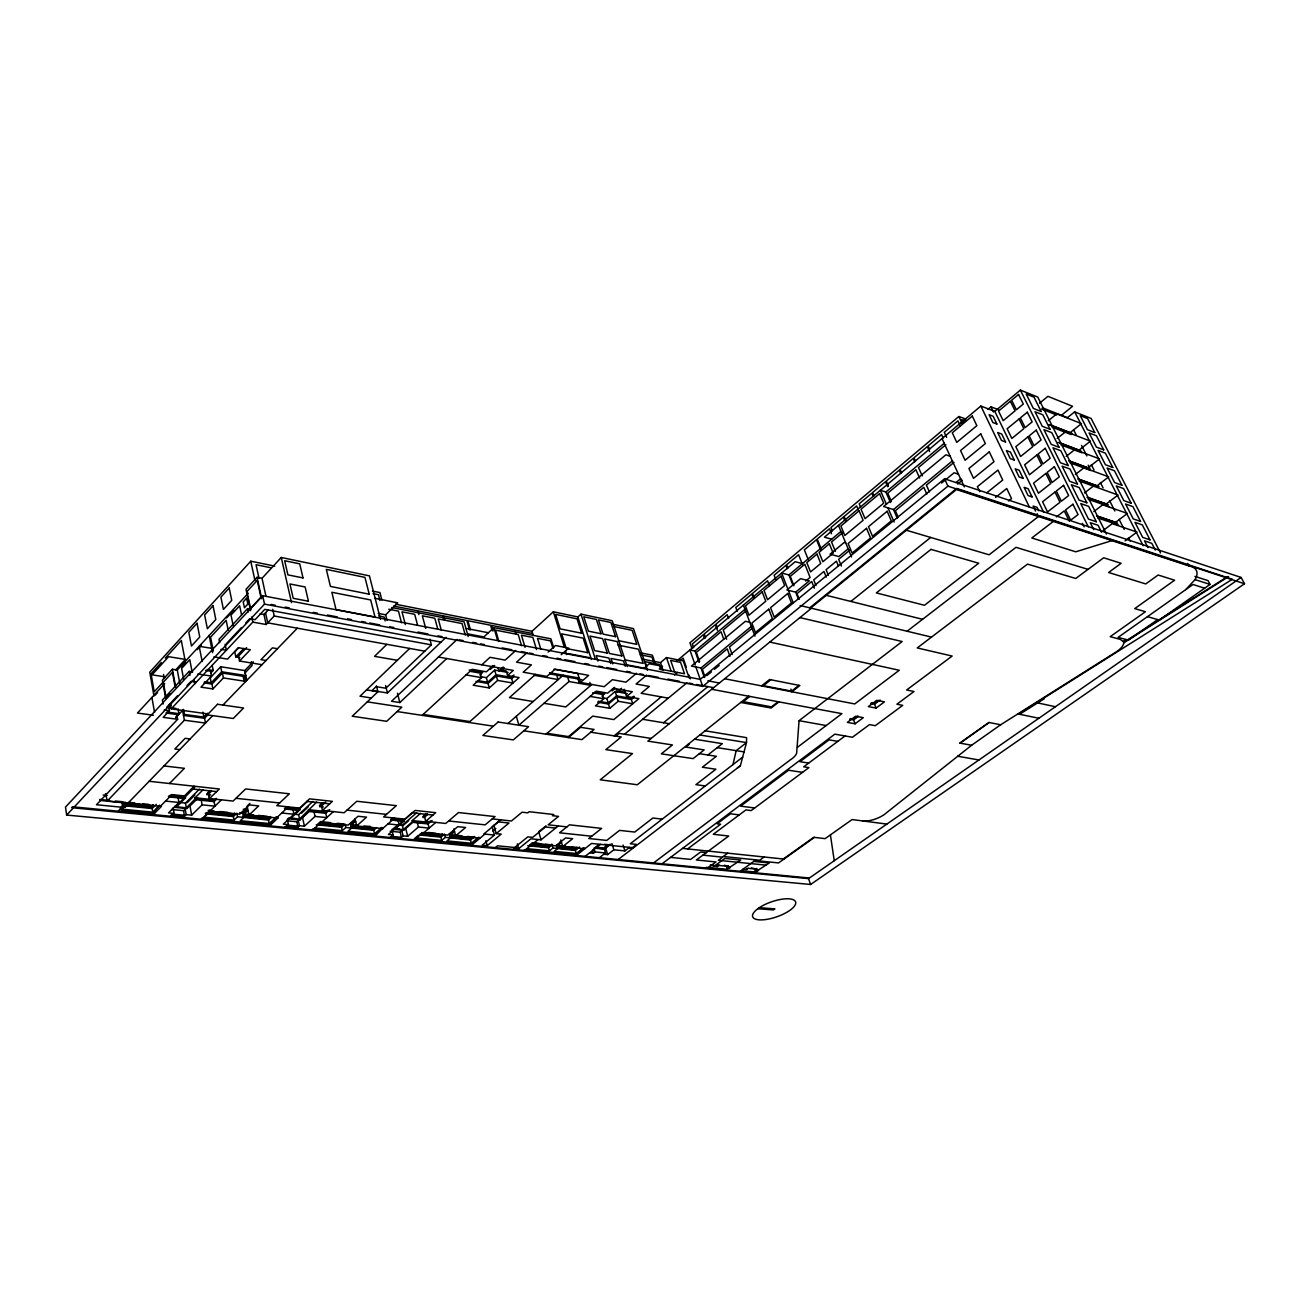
<?xml version="1.0" encoding="UTF-8"?>
<svg xmlns="http://www.w3.org/2000/svg" width="1310" height="1310" viewBox="0 0 1310 1310"><rect width="100%" height="100%" fill="white"/><g stroke="black" fill="none" stroke-linecap="round" stroke-linejoin="round"><path stroke-width="1.5" d="M799.919 617.616L902.148 641.523L799.067 720.68L796.644 753.168A17.079 7.09 -19.9 0 1 790.274 759.898L653.543 862.946M732.945 764.631L736.171 750.646L746.52 742.606L746.585 737.661L705.124 730.8M618.205 859.524L740.363 765.744L746.52 742.606L699.851 734.992M1187.695 563.398L1189.038 565.986A36.418 14.819 -25.3 0 1 1195.031 579.609L1185.763 589.615M274.723 566.1L250.767 561.204L149.766 672.177L153.974 695.97M161.376 662.434L151.043 673.766L154.236 691.762L163.341 681.888M165.306 658.111L181.32 640.541L184.759 658.684M248.261 593.184L177.276 670L172.396 669.246L162.374 680.103L165.6 697.952M380.49 619.27L369.436 575.86L281.257 557.471L262.016 578.3L257.038 577.317L246.002 589.32L250.554 610.657M175.72 669.885L185.398 659.389L168.597 656.703L152.042 674.846L165.06 676.812M164.7 683.607L137.468 713.066L153.483 715.244M154.907 695.446L157.511 692.63M181.419 666.774L185.463 662.401M197.188 649.727L201.347 645.224M226.614 617.894L233.786 610.133M192.668 671.899L189.148 671.359L162.374 700.097L163.095 704.059M251.16 609.248L247.606 608.593L218.983 639.329L219.654 642.67M170.071 693.743L166.141 697.968L163.291 682.248L172.429 672.341L174.967 686.129M262.688 595.722L65.5 807.091L66.646 815.066L810.628 884.479L1244.5 583.752L1241.11 577.448L944.559 478.789L700.244 679.366L262.688 595.722L264.522 604.123L66.646 815.066M166.845 707.138L177.603 695.659M187.002 685.621L191.047 681.331L196.336 682.133M226.483 643.521L241.548 627.457M245.641 623.085L249.752 618.697L255.106 619.663L264.784 609.363L441.028 642.096M168.646 707.809L171.102 705.189M208.143 713.966L171.217 708.825L170.333 703.961L168.548 705.861L169.432 710.724L163.193 717.356L177.636 719.305L176.735 714.474L165.928 712.984M171.217 708.825L252.797 622.119L251.716 617.075M252.797 622.119L266.143 624.51L263.965 614.472L268.124 610.067M210.582 673.193L213.202 670.425L212.204 665.398M205.621 670.425L210.501 671.195L211.467 676.091L201.003 687.16L212.908 688.929L223.404 677.941L222.422 673.062L244.806 676.566L245.789 675.551L221.701 671.768L211.221 682.788L204.442 681.757M253.239 661.763L244.757 670.573L220.702 666.741L210.239 677.794L211.221 682.788M238.797 647.615L234.768 651.872L235.8 656.916L239.828 657.571M176.162 716.619L178.962 713.672L178.045 708.694M175.556 717.864L183.515 709.447L184.432 714.425L183.498 715.407L204.556 718.289L208.159 714.572M266.143 624.51L274.232 615.995L272.758 609.297M235.8 656.916L243.889 648.401M177.636 719.305L96.465 804.749L123.68 807.418L122.911 802.735L99.626 800.41M212.908 688.929L211.958 684.066L222.422 673.062M246.591 647.631L238.502 656.146L239.517 661.042L261.984 664.694M239.517 661.042L250.325 649.711L238.338 647.697L227.547 659.094L213.89 656.883M105.471 793.663L107.371 800.95L184.399 720.222L205.474 723.087L204.556 718.289M244.577 673.324L252.175 665.431L251.373 661.648M184.432 714.425L203.836 717.094L207.553 713.246M153.548 805.814L124.155 802.866L122.256 804.831L151.632 807.746L153.352 804.651L151.436 806.6L122.076 803.669M118.326 811.201L121.961 806.272L123.517 806.436L120.962 809.072L152.828 812.167L159.689 805.224L152.992 813.15L152.206 808.532L156.316 804.356M123.68 807.418L121.126 810.055L154.58 813.313M128.102 803.03L212.678 715.637M222.929 705.042L297.321 628.194M169.498 783.511L184.399 768.315L163.996 765.941M160.426 806.256L171.938 794.613L184.448 795.94L194.142 786.213M153.319 814.591L161.457 806.37L107.371 800.95M178.127 797.856L178.962 802.473L168.564 812.888L174.099 813.428L173.117 807.877M174.607 806.387L174.77 807.353L183.678 798.445L168.548 796.857M170.169 795.154L185.332 796.742L194.748 787.31M185.332 796.742L185.529 797.905L176.621 806.813L186.331 807.795L195.255 798.92L213.595 800.836L216.15 798.314M171.053 815.344L172.314 814.083L184.399 815.262L183.122 816.523L171.053 815.344L171.217 816.31L174.099 813.428M179.666 802.49L185.48 803.079L199.497 789.095M187.117 802.752L194.912 794.974M195.255 798.92L195.043 797.774L203.132 789.717M171.512 809.482L183.58 810.693L186.675 807.599L186.855 808.565L174.77 807.353M186.855 808.565L195.779 799.706L214.087 801.605L216.674 799.067M197.761 798.15L189.966 805.896L191.653 815.148L186.184 814.624L183.302 817.489L183.122 816.523M378.148 613.375L385.648 614.832L397.732 602.846L375.168 598.342M209.371 790.585L206.767 794.531L210.746 794.957M206.767 794.531L210.992 790.339M211.434 791.191L208.618 793.991L209.485 798.576L233.131 801.065L245.609 788.947L289.346 793.794L276.787 805.666L299.662 808.073L309.537 798.854L332.363 801.36L322.456 810.464L321.13 804.536M191.653 815.148L202.1 804.848L214.955 806.158L214.087 801.605M209.485 798.576L219.343 788.98L149.143 781.284M201.593 819.258L221.423 799.837M386.876 644.34L374.562 656.343L397.323 660.306M207.127 812.315L232.689 814.869L234.621 813.002L234.817 813.952L232.869 815.819L205.343 813.084M205.523 813.805L233.344 816.572L236.815 813.215L237.519 816.769L234.031 820.109L204.196 817.194L211.123 810.399L211.303 811.365M409.653 648.45L360.004 696.2L371.369 697.984M249.915 803.39L247.164 806.043L248.982 815.131L277.949 818.046L276.295 816.965L269.287 823.548L240.303 820.715L243.791 817.375L242.89 812.904L246.395 809.547L243.349 814.804L270.089 817.473L269.893 816.539L267.944 818.39L243.12 815.901M247.033 811.25L244.217 813.968L253.763 814.918M376.445 685.834L377.902 691.729L352.243 716.242L386.696 721.302L401.826 707.171L367.308 701.849M248.982 815.131L258.676 805.879L249.358 804.913L239.681 814.214L209.797 811.217L209.616 810.251M429.86 639.165L431.383 644.864L385.877 688.225L376.101 686.653L372.056 690.534L387.449 692.974L446.022 637.364M457.092 639.444L391.559 701.259L399.828 702.537L446.726 658.521M243.3 816.85L268.124 819.323L270.089 817.473M237.519 816.769L268.566 820.06L271.366 817.424M288.282 806.878L276.525 817.899L276.295 816.965M201.412 818.292L269.451 824.891L277.753 817.096M277.949 818.046L269.631 825.824L269.451 824.891M553.688 647.779L550.937 638.838L493.886 627.621L483.865 636.955L467.965 633.909M286.186 807.337L299.597 808.745L307.834 801.081M299.597 808.745L299.826 809.858L290.755 818.308L299.597 819.192L298.631 814.689L312.91 801.425M329.727 809.645L325.781 813.264L309.094 811.512L300.006 819.929L289.002 818.816L288.806 817.882L287.283 819.307L288.413 824.629L285.465 827.363L285.269 826.43L296.289 827.494L297.747 826.135L286.743 825.071L286.939 826.004M301.497 813.133L308.096 806.993M287.643 820.846L296.813 821.763L316.692 802.048M303.822 816.097L309.111 811.201M322.342 802.85L319.476 805.503L319.722 806.583L323.357 806.976M319.722 806.583L324.029 802.621M325.781 813.264L326.763 817.62L315.039 816.425L304.411 826.201L299.417 825.709L296.486 828.428L296.289 827.494M321.474 806.076L325.781 802.097M422.131 715.358L472.157 669.312L486.37 671.817L492.052 666.626M481.834 664.792L490.005 657.309L505.201 660.093L515.747 650.481M308.685 810.775L325.404 812.527L328.008 810.137M479.935 674.928L482.702 672.39L469.176 670.016M317.986 823.974L320.77 821.435M490.071 668.166L492.904 665.578M321.523 822.418L333.346 811.611M395.489 604.188L531.991 631.289L553.344 611.803L577.874 616.944L581.001 614.144L612.179 620.727L627.261 666.577M470.568 671.408L480.246 673.094L481.523 677.63L473.188 685.228L489.285 687.947L497.636 680.414L512.947 683.067L511.637 678.58L496.343 675.911L488.024 683.46L475.956 681.396M490.431 669.361L494.672 665.496M480.672 676.664L486.354 677.663L494.672 670.081L508.067 672.456M503.187 667.019L498.946 670.884L498.062 667.789M478.166 680.66L487.664 682.281L495.999 674.716L511.309 677.401L513.995 674.994M504.219 667.609L501.386 670.18L506.299 671.048L507.609 675.551L519.071 677.565L468.931 722.465M527.095 652.626L516.533 662.156L531.385 664.874L523.214 672.194L546.892 676.435L555.063 669.213L588.649 675.354L580.461 682.444L577.694 673.553L554.015 669.213M319.689 823.548L340.96 825.66L342.942 823.875M507.609 675.551L513.291 670.425L438.441 657.047M317.97 824.268L341.173 826.577L343.138 824.792L319.935 822.467M316.25 824.776L341.533 827.281L343.891 825.169M315.055 828.002L342.303 830.671L345.84 827.494L373.71 830.278L376.543 827.773M511.637 678.58L514.093 676.386M350.752 824.481L354.29 821.304L355.665 821.452M351.784 824.596L354.65 822.009M548.088 652.069L555.407 645.519L568.687 648.106L561.237 654.705M535.512 674.404L509.459 697.575L533.072 701.505M350.638 826.626L373.203 828.87L375.348 827.838L373.366 829.59L350.802 827.347M354.29 821.304L350.589 823.777L351.571 828.067L348.034 831.228L374.545 833.815L381.652 827.56L382.962 827.691L374.775 835.993L382.962 827.691M394.605 818.062L382.7 828.542L382.487 827.642M507.985 723.513L563.234 675.24M392.329 818.488L404.151 819.732L412.486 812.446M390.069 837.467L393.049 834.879L391.805 829.77L402.743 821.288L390.675 820.027M398.125 820.797L399.157 825.038L388.431 834.421L393.049 834.879M404.151 819.732L404.413 820.797L395.227 828.821L403.316 829.639L412.519 821.632L427.813 823.237L430.433 820.961M398.207 824.891L402.252 825.3L416.695 812.708M402.563 826.004L408.687 820.666M589.877 682.477L590.794 685.392L569.015 681.511L518.907 725.2L516.353 716.374M412.519 821.632L412.257 820.584L420.592 813.33M390.134 831.228L400.205 832.227L403.415 829.443M393.557 829.312L403.627 830.327L412.814 822.336L428.092 823.924L432.071 820.502M425.75 814.067L422.835 816.588L423.114 817.636L427.453 813.87M400.139 838.449L403.12 835.862L407.672 836.304L418.43 827.019L429.156 828.116L428.092 823.924M424.62 817.129L427.518 814.607M424.194 815.426L425.684 821.337L435.69 812.691L415.172 810.432L405.167 819.176L383.617 816.916L396.34 805.65L356.795 801.261L344.121 812.757L322.456 810.464M591.858 684.475L565.789 706.925L544.01 703.306M418.414 835.305L414.189 838.94L471.191 844.475L479.673 837.417L479.902 838.285L455.651 835.862L453.833 828.886M414.402 839.825L422.852 832.57L447.856 835.076L457.763 826.675L465.574 827.494L455.651 835.862M423.867 832.669L435.804 822.402M546.057 734.189L596.312 691.156L607.627 693.154L613.326 688.307L632.288 691.713L626.589 696.494L624.248 689.273M601.945 696.167L604.729 693.792L595.018 692.089M421.231 833.668L440.422 835.583L442.42 833.88L442.649 834.765L440.651 836.451L419.527 834.355M611.868 689.83L614.701 687.423M612.065 690.959L614.898 688.536M419.806 835.027L440.93 837.123L444.483 834.093L445.318 837.352L441.765 840.381L416.776 837.942M592.693 692.761L602.42 694.464L603.795 698.77L595.428 705.877L609.805 708.317L618.173 701.259L632.73 703.781L631.338 699.524L616.797 696.986L608.446 704.043L597.671 702.193M636.513 673.209L625.951 682.166L612.376 679.693L604.205 686.686L580.461 682.444M602.878 697.853L606.841 698.541L615.176 691.467L627.261 693.645M645.159 667.265L649.318 663.744L662.483 666.299L659.307 668.984L684.524 673.749L680.594 662.385L670.654 660.42L674.584 671.833M621.611 688.29L617.354 691.893L616.404 688.945M449.739 834.617L454.57 831.719M453.571 832.276L450.689 834.716L461.906 835.846M567.541 737.448L592.775 716.111L613.833 719.567L638.871 698.656L626.589 696.494M598.359 701.243L608.249 702.946L616.601 695.888L631.158 698.443L633.843 696.183M568.458 737.579L580.592 727.312L594.069 729.441L581.918 739.626L523.82 730.8M642.866 659.192L660.469 662.631L666.479 657.571L683.247 660.895L689.207 678.072M646.632 675.108L636.07 684.017L649.334 686.456L641.163 693.285L668.297 698.148M965.945 419.135L958.854 416.498L689.944 642.784L691.893 648.352M676.255 661.386L795.17 561.712L802.441 563.611M1043.71 512.374L994.798 411.373L980.862 406.051L824.432 537.182L831.686 539.212M631.338 699.524L634.4 696.969M680.005 660.731L683.132 658.111L686.325 667.314M449.445 836.468L470.012 838.531L472.009 836.861L472.239 837.729L470.241 839.383L449.674 837.352M695.201 665.071L689.911 649.957L695.037 651.005L745.456 608.855M886.444 504.334L880.353 490.3L885.887 492.036L944.428 443.124M445.318 837.352L470.486 840.054L474.777 836.468M793.139 602.567L781.644 573.043L788.931 574.91L841.036 531.401M745.603 611.279L723.251 629.946L726.624 639.231M945.853 444.696L918.49 467.539L922.256 475.907M987.986 409.31L990.966 406.82L998.564 409.735M843.034 532.384L831.539 541.963L835.403 551.412M449.51 833.75L450.575 837.876L447.005 840.889L471.338 843.263L478.494 837.303M499.601 820.617L492.183 826.807L494.427 835.076L482.227 845.163L487.222 845.654L501.19 834.126L496.179 833.618L493.935 825.333M674.437 675.043L677.516 672.489M500.829 819.831L483.832 833.979L494.427 835.076M484.929 834.093L471.42 845.343L471.191 844.475M994.798 411.373L1020.375 390.102L1037.749 397.077L1106.475 534.071M492.74 830.999L495.835 828.444M496.179 833.618L508.984 823.024L498.373 821.878M614.112 735.86L661.206 696.871M615.782 736.122L619.09 733.387L651.168 738.431M805.683 581.034L810.088 577.399L804.848 564.217L790.258 576.384L793.925 585.783M749.795 622.283L745.374 621.284L691.434 666.086L701.014 667.969L751.842 625.983M950.192 456.306L945.885 454.799L883.595 506.511L893.486 509.541L952.567 460.776M795.678 592.136L809.302 580.887L800.557 578.66L786.901 589.975L795.678 592.136L798.396 599.096M848.225 548.775L838.793 556.57L830.065 554.195L844.229 542.455L845.687 542.864M751.989 628.423L729.457 647.009L732.192 654.525M624.51 734.239L687.013 682.707M954.024 462.365L926.399 485.142L929.445 491.921M850.255 549.791L838.646 559.337L841.397 566.035M495.262 847.652L497.489 845.818L516.664 847.685L514.437 849.502M706.778 675.649L711.428 671.833M714.539 669.279L719.206 665.447M941.579 483.062L954.138 472.746L958.462 474.204M1039.534 403.218L1047.935 396.34L1072.579 406.296L1061.444 415.303M264.522 604.123L702.733 686.424L947.916 486.141L1244.5 583.752M956.103 482.457L960.819 478.625M663.515 722.76L707.908 686.587M957.643 484.029L962.277 480.246M809.744 607.84L956.628 488.417L1037.553 515.076M810.628 608.053L956.48 489.531L1189.038 565.986M811.447 608.249L647.861 741.116L672.407 744.948L661.321 753.84L693.072 758.621L704.158 749.909L685.736 747.027L689.044 744.408L688.192 744.276M545.992 825.84L538.721 831.735L541.046 839.841L530.877 838.809L518.662 848.716L513.815 848.241L527.783 836.877L532.646 837.368L545.468 826.987L555.62 828.084M1048.295 420.739L1056.777 413.862L1081.454 423.621L1070.204 432.595L1049.277 424.505M528.569 846.194L532.81 842.772L555.653 845.883L565.609 837.942L572.667 838.678L562.71 846.587L560.778 839.939M524.557 850.468L538.082 839.546M541.046 839.841L558.306 825.922M1067.404 417.661L1074.659 411.864L1091.099 418.447L1160.529 552.951M850.845 601.437L930.657 537.46M986.807 492.789L1002.723 480.05L997.974 470.077L977.407 486.665L979.716 491.643M1057.186 438.457L1065.751 431.612L1090.428 441.142L1079.08 450.1L1060.036 442.911M530.976 844.606L548.071 846.309L550.069 844.704L550.315 845.539L548.3 847.144L529.322 845.261M527.75 845.72L548.497 847.767L552.067 844.917M526.751 848.667L549.381 850.878L552.967 848.029L575.319 850.419L579.609 847.03M556.832 845.392L561.564 842.641M560.598 843.165L557.683 845.474L565.838 846.293M995.567 497.423L1006.751 488.515L1011.549 498.619L1008.569 500.977M748.6 696.2L637.315 784.755L600.242 779.794L632.501 753.594L605.842 749.631L621.202 736.957L590.761 732.208M761.552 685.883L769.559 679.513L799.87 685.523L791.895 691.762L790.863 689.06M749.86 696.429L743.278 701.669L771.475 706.86L778.058 701.701M762.797 686.129L770.804 679.775M662.074 863.765L834.83 734.157L852.466 737.252L869.463 724.61L875.276 725.691L902.705 705.353L896.908 704.207L913.987 691.516L906.635 689.993L952.141 656.048L917.246 647.942L1027.515 564.102L1075.723 578.48L1103.675 557.782L1121.131 563.3L1108.604 572.486L1145.742 583.933L1158.138 575.008L1174.595 580.215L1134.738 608.61L1145.431 611.721L1110.192 636.676L1120.181 639.362L1123.571 641.769A17.914 7.09 -24.1 0 1 1113.729 653.461L1000.644 724.774L971.611 745.259L886.428 812.822A15.998 5.993 -20.5 0 1 862.569 820.911M1066.176 456.404L1074.822 449.559L1099.516 458.893L1088.053 467.817L1069.009 460.792M556.586 847.161L574.91 848.978L576.908 847.406L577.153 848.225L575.155 849.813L556.832 847.996M556.586 844.557L557.733 848.503L554.146 851.353L576.22 853.498L583.392 847.865L583.687 848.683M524.311 849.633L576.007 854.644L584.506 847.963L584.751 848.798L562.71 846.587M707.891 754.986L722.35 743.671L694.562 739.2M790.978 691.598L798.953 685.343M778.975 701.882L771.115 708.022L740.723 702.455M598.948 844.508L594.691 847.832L604.221 848.798L609.903 844.393M585.144 856.331L600.455 844.361M1075.281 474.564L1084.009 467.752L1108.702 476.856L1097.141 485.764L1078.081 478.903M589.615 852.843L593.463 853.219L595.1 851.942L605.466 852.974L604.303 849.109L595.657 848.241M596.345 847.21L603.975 847.979L608.217 844.688L604.401 844.295M604.303 849.109L610.427 844.344M599.374 857.706L605.466 852.974M603.828 854.251L607.627 854.611L613.866 849.797L624.919 850.91L629.537 847.374M1084.483 492.953L1093.31 486.157M742.655 757.147L630.274 843.771L636.66 844.426L631.78 848.192M907.093 631.24L1015.987 547.334L1088.021 569.375M1056.417 516.942L1064.26 510.916L1069.337 521.233M1053.387 521.38L1031.822 537.984L1075.739 551.805L1111.944 540.637M1093.817 511.571L1102.725 504.792L1127.435 513.438L1115.645 522.281L1096.568 515.78M797.381 747.339L841.888 713.655L711.674 689.289M737.366 767.987L740.363 765.744M1103.266 530.419L1112.255 523.673L1136.965 532.057L1125.061 540.883M857.559 716.21L853.612 719.174L850.501 718.584M878.601 700.408L874.589 703.421L871.478 702.815M849.699 719.19L853.563 719.91L858.476 716.226M870.659 703.421L874.523 704.191L880.074 700.015M687.619 848.929L720.647 824.219L717.11 823.793L730.456 813.788L739.266 814.885M855.103 723.808L863.29 717.667L855.561 716.226L847.357 722.383L855.103 723.808L853.563 719.91M876.095 708.088L884.447 701.849L876.717 700.326L868.366 706.598L876.095 708.088L874.523 704.191M845.048 735.958L803.685 766.825L808.892 767.627L751.203 810.579L745.963 809.891L713.295 834.274L728.72 836.026L696.363 859.982L715.964 861.947L707.482 868.153M727.754 853.154L723.218 856.478L759.636 860.244L764.156 856.986M724.332 865.222L728.262 866.369L719.108 865.468L717.471 866.647L710.216 865.189L717.209 865.877L718.846 864.682M726.379 866.778L729.997 867.875L726.641 867.547L728 865.599M726.641 867.547L728.262 866.369M706.45 867.302L726.755 869.283L729.736 867.105M740.068 871.314L755.051 860.506L778.549 862.93L814.427 837.385M743.048 869.152L746.356 869.48L747.977 868.301L756.885 869.185L751.285 867.891M758.523 870.675L755.264 870.348L756.623 868.432M755.264 870.348L756.885 869.185M741.738 870.724L755.28 872.051L758.261 869.905L755.002 869.594M783.331 859L813.788 837.303L825.12 838.646L852.09 819.552L886.854 824.088M1000.676 724.774L989.05 722.481L959.919 743.114L971.611 745.259M959.952 743.13L989.099 722.481M1157.68 619.597L1128.401 640.148L1118.101 637.38L1193.001 584.506L1204.643 588.206M1194.9 576.384L1208.049 580.625L1210.047 584.424L1159.268 620.039L1147.462 616.65M71.608 807.68L808.516 878.633L1241.11 577.448M1123.292 641.409L1126.223 639.558M1123.931 642.129L1226.995 576.99M1123.603 642.915L1228.616 576.564M1018.525 714.048L1232.366 579.249L1039.485 515.714M1019.589 714.277L1044.266 698.721L1043.218 698.476M759.391 907.666L774.914 908.894L773.408 909.942L757.868 908.731M391.379 836.337L401.45 837.319L400.205 832.227M374.562 835.092L312.419 829.066L312.615 829.983L322.113 821.567L322.309 822.483M72.345 806.764L809.416 878.011M122.354 805.584L152.206 808.532M288.413 824.629L283.369 824.137L298.074 810.366L284.876 808.99M239.763 812.593L242.89 812.904M290.64 818.079L296.142 818.635M395.358 828.624L399.386 829.033M99.789 799.444L109.483 800.426M115.313 801L123.074 801.785M128.937 802.375L134.815 802.965M142.643 803.75L148.538 804.34M208.143 810.333L214.054 810.939M219.949 811.529L227.809 812.315M258.43 815.393L267.142 816.277M323.603 821.943L330.48 822.631M337.128 823.302L344.022 823.99M350.736 824.661L357.417 825.153M363.902 825.988L370.583 826.479M428.173 832.456L435.853 833.225M467.523 836.419L473.123 836.975M532.22 842.919L539.818 843.673M545.517 844.246L551.199 844.819M571.946 846.915L578.054 847.521M320.966 822.352L348.214 825.087L358.039 816.261L366.538 817.145L356.713 825.939L355.01 818.619M350.9 825.382L383.191 828.591M670.556 857.395L690.648 859.409L700.572 852.04L706.303 852.63M209.24 811.381L234.817 813.952M421.509 832.636L442.649 834.765M449.788 835.469L472.239 837.729M531.32 843.64L550.315 845.539M577.153 848.225L556.553 845.359M293.325 814.132L298.631 814.689M103.146 795.006L107.191 795.416M165.535 801.098L178.962 802.473M243.251 809.236L246.395 809.547M281.732 813.002L293.964 814.263L293.014 809.842M387.989 823.892L399.157 825.038M753.823 861.39L769.281 862.979L755.28 872.051M246.575 810.497L248.081 810.661M766.235 865.157L718.371 860.31L722.661 857.166L702.913 855.135M632.452 847.668L591.563 843.444L576.253 855.479L576.007 854.644M628.849 847.881L632.828 848.29M425.684 821.337L445.744 823.45L458.516 812.544L495.033 816.588L485.126 824.858L448.642 820.977M682.559 848.389L783.969 859.082M195.043 797.774L213.366 799.689L213.595 800.836M308.44 809.678L325.158 811.43L325.404 812.527M412.257 820.584L427.535 822.189L427.813 823.237M168.482 796.12L185.529 797.905M284.499 808.254L299.826 809.858M390.626 819.34L404.413 820.797M235.964 798.314L279.636 802.965M347.003 810.137L386.515 814.361M591.711 836.222L559.55 832.8L569.473 824.825L601.634 828.395L588.796 838.515L606.71 840.414L619.548 830.376L634.728 832.063L652.871 818.013L662.238 819.127M191.489 788.866L216.559 791.584M306.835 801.376L329.645 803.849M412.421 812.839L432.955 815.049M566.935 826.872L548.153 824.809L558.551 816.376L552.411 815.672L553.803 814.525L529.175 811.709L527.783 812.855L522.068 812.2L511.44 820.993L492.265 818.897M179.797 749.615L174.836 749.009L185.136 738.316L190.114 738.955M754.691 807.975L740.641 806.158L788.554 770.231L802.539 772.36M705.271 785.951L695.921 784.657L715.866 769.216L702.356 767.234L716.357 756.296L699.36 753.676M166.959 712.018L178.962 713.672M168.057 707.302L176.048 708.415M164.159 710.004L169.432 710.724M204.032 682.87L211.958 684.066M423.13 714.441L469.93 721.564M547.056 733.322L568.556 736.597M397.11 711.559L493.395 726.182M197.859 673.995L211.467 676.091M223.404 677.941L245.805 681.413L244.806 676.566M717.258 747.65L744.047 751.891M808.728 763.059L799.968 761.683L829.083 739.855L837.81 741.362M207.226 669.492L213.202 670.425M366.538 689.911L377.902 691.729M266.045 660.502L261.001 659.667L272.398 647.861L277.442 648.712M642.637 719.288L669.279 723.709M220.997 649.367L226.319 650.251L225.107 644.242M212.089 648.417L199.202 646.288L202.149 661.468M466.033 674.945L481.523 677.63M590.171 696.412L603.795 698.77M957.708 756.247L978.947 759.98M534.447 675.338L558.093 679.562L556.734 675.141M619.663 691.221L625.197 692.204M549.496 672.701L579.102 678.056M424.767 651.168L267.731 622.856L265.537 612.802M549.741 673.88L581.837 679.661M799.067 720.68L826.184 725.543M274.232 615.995L431.383 644.864M260.166 613.784L263.965 614.472M271.104 604.434L275.133 605.204M285.187 607.087L289.199 607.84M313.336 612.392L317.348 613.145M327.402 615.029L337.456 616.928M347.51 618.811L351.522 619.581M361.576 621.464L365.605 622.217M369.616 622.987L379.671 624.87M389.725 626.769L393.753 627.523M417.874 632.059L427.928 633.958M437.982 635.841L441.994 636.611M459.057 639.804L462.97 640.541M472.746 642.391L476.643 643.128M480.557 643.865L484.471 644.602M502.074 647.91L511.85 649.744M521.429 651.545L525.212 652.265M529.076 652.986L533.055 653.739M543.011 655.606L546.99 656.359M556.93 658.226L560.909 658.979M564.888 659.732L574.844 661.599M584.784 663.482L588.763 664.219M598.719 666.102L602.698 666.839M606.677 667.592L616.617 669.459M626.573 671.342L630.552 672.096M639.886 673.848L643.259 674.486M648.548 675.485L658.16 677.286M667.773 679.088L679.317 681.265M688.896 683.067L692.695 683.787M696.478 684.491L713.655 687.668M707.908 680.823L719.386 683.018M378.705 615.978L384.141 617.01L385.156 620.956M567.819 653.543L589.353 657.653M626.262 664.727L644.831 668.28M763.353 685.687L791.518 691.156M466.507 628.489L488.384 632.746M724.659 678.744L854.726 703.945L899.266 670.245L769.789 642.08M624.657 659.814L643.21 663.4L638.461 649.203L618.091 645.126M388.759 609.232L398.469 611.131L401.515 622.79M393.606 606.055L417.874 610.837L418.873 614.619M418.905 611.05L442.633 615.733L443.664 619.466M513.815 629.799L491.577 625.394L493.166 630.896M531.844 633.352L514.797 629.995L515.878 633.631M640.328 654.787L652.036 657.096L653.772 662.254M391.837 607.545L464.035 621.742L468.194 636.545M640.885 652.904L652.396 655.18L654.885 662.549M373.023 593.626L378.443 594.707L379.933 600.52M618.353 640.639L636.84 644.389L632.157 630.339L613.702 626.491M372.466 591.072L379.949 592.578L381.849 599.996M270.597 567.688L256.04 564.725L258.987 578.218M1017.854 713.917L1038.863 718.257M612.818 624.264L633.467 628.603L647.418 670.294M1037.635 702.897L1055.401 706.729M800.115 605.531L931.508 637.102M826.299 595.329L922.567 619.303M906.373 530.239L989.115 554.801L1038.486 516.484L1037.143 513.7M1195.031 579.609L1210.047 584.424M1096.634 515.993L1117.594 523.149M1097.583 517.892L1118.543 525.015M1088.266 499.307L1109.226 506.642M1087.267 497.227L1106.328 503.908L1118.019 495.033L1079.08 480.95M1087.333 497.44L1108.293 504.776M1078.146 479.1L1099.09 486.649M1103.118 487.909L1100.384 482.555M1094.03 470.028L1091.328 464.739M1069.075 460.989L1090.002 468.718L1088.217 465.181M1069.992 462.823L1090.919 470.536M965.388 421.05L961.818 419.724L963.308 422.868M1058.202 442.387L1081.028 451.017M1061.002 444.909L1081.929 452.801M1052.143 427.224L1071.154 434.56M1076.181 434.904L1073.545 429.729M1049.343 424.702L1072.153 433.528M1042.433 407.77L1067.454 417.677M1041.466 408.982L1056.679 414.992M1155.289 550.085L1151.801 543.322L1144.481 540.866L1147.953 547.645M1074.659 411.864L1143.171 545.73M1081.503 445.384L1086.891 455.913M1109.554 500.584L1114.892 511.015M1119.084 519.333L1124.226 529.404M1128.516 537.821L1130.235 541.194M1101.579 532.253L1098.108 525.31L1090.264 522.674L1093.735 529.649M1020.375 390.102L1088.283 526.8M1082.388 523.345L1084.123 526.833M990.966 406.82L993.488 412.011M1038.748 510.72L1037.143 507.396L1033.115 506.053L1035.522 511.047M980.862 406.051L1029.496 507.281M958.854 416.498L962.129 423.458M960.296 425.914L957.921 420.854L944.281 432.316L946.622 437.36M943.135 437.966L941.579 434.592L928.119 445.908L929.642 449.264M942.021 438.604L964.324 486.894M944.559 478.789L947.916 486.141M929.609 451.606L927.316 446.579L914.003 457.763L915.51 461.104M914.724 461.775L913.217 458.418L900.068 469.471L901.542 472.812M919.653 478.068L915.903 469.7L887.754 493.182L891.373 501.533M926.825 494.083L923.779 487.304L895.385 510.72L898.316 517.466M900.756 473.467L899.282 470.126L886.28 481.048L888.458 486.059M887.689 486.714L885.495 481.703L872.656 492.494L874.081 495.835M885.887 492.036L890.456 502.549M893.486 509.541L897.35 518.4M887.951 507.854L894.108 522.051M873.312 496.474L871.887 493.15L859.18 503.81L860.588 507.15M858.754 510.916L856.658 505.938L844.099 516.484L846.178 521.446M844.737 520.43L843.362 517.106L830.949 527.521L832.308 530.828M838.465 525.408L851.533 556.979M831.506 533.727L829.476 528.765L817.211 539.065L821.239 548.972M838.384 565.92L836.435 561.171L826.086 569.686L828.378 575.385M820.502 549.594L816.49 539.687L804.356 549.856L808.319 559.763M826.25 577.12L823.957 571.438L813.723 579.871L815.983 585.554M814.378 588.174L811.725 581.509L797.004 593.643L799.231 599.341M802.522 564.594L798.592 554.719L786.655 564.741L787.949 568.032M787.228 568.622L785.934 565.331L774.128 575.254L776.044 580.183M788.931 574.91L792.976 585.242M769.461 585.685L767.578 580.772L752.497 593.43L753.938 597.245M753.25 597.818L751.809 594.019L735.794 607.463L737.202 611.262M743.392 605.105L754.969 636.169M728.589 618.484L727.197 614.685L715.997 624.1L717.372 627.883M723.759 639.198L721.057 631.764L696.347 652.396L699.606 661.648M729.965 656.343L727.246 648.843L702.324 669.394L704.96 676.861M808.516 878.633L810.628 884.479M717.389 630.339L715.325 624.657L704.24 633.975L705.582 637.757M704.665 638.527L703.306 634.744L692.335 643.963L693.661 647.746M695.037 651.005L699.016 662.32M701.014 667.969L704.354 677.499M695.856 666.954L702.733 686.424M689.027 675.108L690.321 678.842M747.977 868.301L746.356 869.48M666.479 657.571L670.966 670.704M660.469 662.631L663.007 670.13M661.091 669.901L659.225 664.416L645.011 661.648L646.682 666.626M726.755 869.283L740.789 860.048L724.856 858.427L714.065 866.319L713.803 865.533M625.263 666.299L623.462 660.846L610.968 658.422L612.736 663.908M610.657 663.515L608.888 658.029L596.214 655.573L597.966 661.091M615.176 691.467L616.601 695.888M616.797 696.986L618.173 701.259M581.001 614.144L595.231 658.668M606.841 698.541L608.249 702.946M608.446 704.043L609.805 708.317M577.874 616.944L591.416 659.519M578.038 678.973L579.397 683.361M553.344 611.803L564.348 647.206M565.494 650.923L566.624 654.558M623.101 845.065L624.919 850.91M567.656 677.106L569.015 681.511M552.902 648.254L550.642 640.917L537.526 638.347L540.866 649.4M611.934 843.525L613.866 849.797M605.253 846.8L607.627 854.611M531.991 631.289L533.17 635.154M536.51 649.514L532.859 637.43L521.446 635.203L525.064 647.337M593.938 848.061L595.1 851.942M592.529 850.075L593.463 853.219M521.56 645.715L518.236 634.58L495.606 630.143L498.864 641.376M574.91 848.978L575.155 849.813M575.319 850.419L576.22 853.498M560.172 841.691L560.418 842.526M493.886 627.621L497.603 640.41M492.183 630.716L490.595 625.214L467.867 620.727L470.486 629.979M551.821 844.082L552.967 848.029M548.071 846.309L548.3 847.144M548.497 847.767L549.381 850.878M494.672 670.081L495.999 674.716M496.343 675.911L497.636 680.414M533.923 842.87L534.152 843.722M486.354 677.663L487.664 682.281M488.024 683.46L489.285 687.947M469.488 629.783L466.884 620.531L443.664 615.929L444.68 619.679M465.246 634.973L462.07 623.576L438.228 618.909L441.372 630.405M517.319 843.837L518.662 848.716M437.736 628.996L434.805 618.238L422.328 615.798L425.717 628.407M485.895 840.709L487.222 845.654M417.579 625.148L414.697 614.308L401.99 611.819L405.33 624.526M470.012 838.531L470.241 839.383M470.486 840.054L471.338 843.263M453.08 830.72L453.309 831.604M385.648 614.832L387.105 620.465M440.422 835.583L440.651 836.451M440.93 837.123L441.765 840.381M397.47 693.252L399.828 702.537M385.566 685.49L387.449 692.974M417.382 822.811L418.43 827.019M405.576 827.789L407.672 836.304M402.252 825.3L403.627 830.327M401.875 830.769L403.12 835.862M381.652 827.56L381.865 828.46M373.71 830.278L374.545 833.815M345.07 824.105L345.84 827.494M281.257 557.471L291.524 602.649M341.533 827.281L342.303 830.671M340.96 825.66L341.173 826.577M314.072 812.036L315.039 816.425M262.016 578.3L265.848 595.772M257.038 577.317L261.705 598.703M250.767 561.204L254.975 580.625M302.495 817.325L304.411 826.201M299.81 818.996L300.006 819.929M298.287 820.404L299.417 825.709M296.813 821.763L297.943 827.068M247.606 608.593L248.327 611.95M241.564 614.947L239.632 605.777L231.002 615.111L233.278 626.098M244.757 670.573L246.788 680.398M243.136 676.304L244.135 681.151M268.566 820.06L269.287 823.548M267.944 818.39L268.124 819.323M228.186 630.274L226.155 620.35L210.599 637.151L213.35 651.005M220.702 666.741L221.701 671.768M209.141 635.514L212.548 652.642M233.344 816.572L234.031 820.109M232.689 814.869L232.869 815.819M202.886 712.165L203.836 717.094M193.995 679.825L194.764 683.804M192.193 672.341L189.77 659.65L181.615 668.444L183.662 679.3M189.148 671.359L189.901 675.338M208.486 792.632L209.6 798.592M177.276 670L179.863 683.885M201.249 800.263L202.1 804.848M182.581 710.429L184.399 720.222M172.396 669.246L175.687 687.128M163.553 674.47L164.274 678.482M185.48 803.079L186.331 807.795M185.185 809.089L186.184 814.624M183.58 810.693L184.563 816.228M151.911 697.46L154.564 712.46M172.314 814.083L172.494 815.049M151.436 806.6L151.632 807.746M125.007 801.982L125.776 806.665L124.925 807.549L124.155 802.866M121.617 808.401L121.764 809.383M830.409 834.912L834.257 860.719M197.057 623.282L188.82 632.321L191.457 646.026L199.742 637.004L197.057 623.282M213.039 605.76L204.638 614.963L207.373 628.718L215.806 619.532L213.039 605.76M229.201 588.026L220.899 597.131L223.421 609.428L231.755 600.357L229.201 588.026M257.251 580.395L246.935 591.58L250.521 608.413L260.919 597.262L257.251 580.395M246.607 598.244L243.202 601.912L244.446 607.742L247.852 604.09L246.607 598.244M217.509 704.272L207.275 714.883L233.278 718.486L243.562 708.006L217.509 704.272M498.127 722.006L482.899 735.45L513.323 739.904L528.569 726.69L498.127 722.006M762.207 591.907L745.456 605.941L748.927 615.241L765.76 601.241L762.207 591.907M781.022 576.171L763.992 590.417L767.545 599.751L784.657 585.521L781.022 576.171M859.098 510.802L840.889 526.047L844.819 535.495L863.11 520.283L859.098 510.802M879.567 493.673L861.03 509.181L865.058 518.662L883.677 503.187L879.567 493.673M972.282 416.072L952.288 432.791L956.758 442.387L976.851 425.684L972.282 416.072M816.981 554.114L806.813 562.579L810.546 571.93L820.748 563.48L816.981 554.114M829.345 543.797L819.077 552.361L822.86 561.728L833.176 553.197L829.345 543.797M1010.37 401.253L998.547 411.078L1003.182 420.641L1015.086 410.832L1010.37 401.253M1018.558 394.457L1011.647 400.189L1016.363 409.784L1023.306 404.053L1018.558 394.457M768.774 609.166L751.875 623.134L755.395 632.533L772.36 618.598L768.774 609.166M787.752 593.463L770.575 607.676L774.177 617.108L791.42 602.928L787.752 593.463M866.516 528.323L848.143 543.519L852.106 553.082L870.56 537.902L866.516 528.323M887.165 511.244L868.465 526.702L872.526 536.298L891.308 520.856L887.165 511.244M980.731 433.839L960.558 450.542L965.077 460.252L985.366 443.582L980.731 433.839M1019.082 418.971L1007.128 428.763L1011.844 438.457L1023.847 428.665L1019.082 418.971M1027.335 412.191L1020.359 417.906L1025.14 427.617L1032.149 421.902L1027.335 412.191M989.296 451.852L968.925 468.489L973.51 478.33L993.995 461.709L989.296 451.852M1027.891 436.901L1015.823 446.677L1020.588 456.486L1032.722 446.726L1027.891 436.901M1036.226 430.139L1029.185 435.853L1034.016 445.678L1041.106 439.98L1036.226 430.139M1036.816 455.061L1024.633 464.804L1029.463 474.744L1041.696 465.001L1036.816 455.061M1045.233 448.315L1038.126 454.013L1043.006 463.953L1050.162 458.271L1045.233 448.315M930.984 549.381L876.357 592.906L924.483 605.285L978.701 563.234L930.984 549.381M1045.855 473.45L1033.557 483.161L1038.437 493.215L1050.8 483.505L1045.855 473.45M1054.353 466.72L1047.165 472.402L1052.126 482.473L1059.348 476.807L1054.353 466.72M1054.992 492.052L1042.58 501.746L1047.525 511.932L1060.003 502.254L1054.992 492.052M1063.573 485.355L1056.335 491.021L1061.346 501.222L1068.632 495.573L1063.573 485.355M1072.923 504.235L1065.603 509.868L1070.679 520.201L1078.048 514.568L1072.923 504.235M758.572 908.19L756.738 909.582A22.729 7.942 -19.1 0 0 769.822 918.801A22.729 7.942 -19.1 0 0 795.17 901.1A22.729 7.942 -19.1 0 0 760.684 906.815L758.572 908.19M374.988 617.01L335.999 609.559L331.839 592.267L370.681 599.964L374.988 617.01M308.44 601.241L293.227 598.31L289.952 583.965L305.132 586.962L308.44 601.241M587.781 652.675L566.248 648.499L561.679 633.843L583.163 638.134L587.781 652.675M607.283 653.068L594.609 650.595L589.958 636.07L602.6 638.625L607.283 653.068M621.857 655.917L609.363 653.477L604.68 639.034L617.141 641.556L621.857 655.917M369.224 594.183L330.431 586.405L326.321 569.375L364.966 577.383L369.224 594.183M581.591 633.205L560.14 628.865L555.62 614.39L577.039 618.844L581.591 633.205M303.019 577.923L287.889 574.861L284.663 560.729L299.744 563.857L303.019 577.923M601.012 633.729L588.386 631.142L583.801 616.797L596.394 619.45L601.012 633.729M615.536 636.676L603.091 634.138L598.457 619.892L610.886 622.496L615.536 636.676M1096.323 521.74L1088.479 519.104L1080.766 503.597L1088.61 506.315L1096.323 521.74M1150.033 539.867L1142.697 537.395L1134.968 522.33L1142.287 524.851L1150.033 539.867M1032.083 496.916L1028.072 495.557L1024.109 487.336L1028.121 488.712L1032.083 496.916M1023.126 478.363L1019.115 476.971L1015.201 468.849L1019.213 470.257L1023.126 478.363M1086.841 502.794L1078.998 500.076L1071.383 484.766L1079.227 487.549L1086.841 502.794M1140.535 521.429L1133.216 518.891L1125.568 504.006L1132.904 506.61L1140.535 521.429M1014.267 460.039L1010.256 458.598L1006.391 450.575L1010.403 452.032L1014.267 460.039M1077.491 484.078L1069.648 481.278L1062.115 466.163L1069.959 469.029L1077.491 484.078M1131.152 503.236L1123.833 500.617L1116.284 485.912L1123.62 488.581L1131.152 503.236M1005.523 441.928L1001.528 440.471L997.712 432.546L1001.708 434.019L1005.523 441.928M1068.239 465.59L1060.396 462.725L1052.978 447.791L1060.805 450.722L1068.239 465.59M1121.9 485.24L1114.581 482.555L1107.114 468.03L1114.45 470.765L1121.9 485.24M1059.102 447.332L1051.275 444.401L1043.939 429.664L1051.766 432.644L1059.102 447.332M1112.747 467.474L1105.427 464.723L1098.058 450.362L1105.378 453.162L1112.747 467.474M996.894 424.047L992.898 422.557L989.115 414.73L993.127 416.236L996.894 424.047M1050.08 429.303L1042.269 426.307L1035.015 411.733L1042.825 414.795L1050.08 429.303M1103.708 449.903L1096.388 447.087L1089.101 432.906L1096.421 435.772L1103.708 449.903M1041.172 411.504L1033.361 408.425L1026.188 394.048L1034.016 397.159L1041.172 411.504M1094.767 432.546L1087.447 429.68L1080.259 415.663L1087.578 418.578L1094.767 432.546"/></g></svg>
